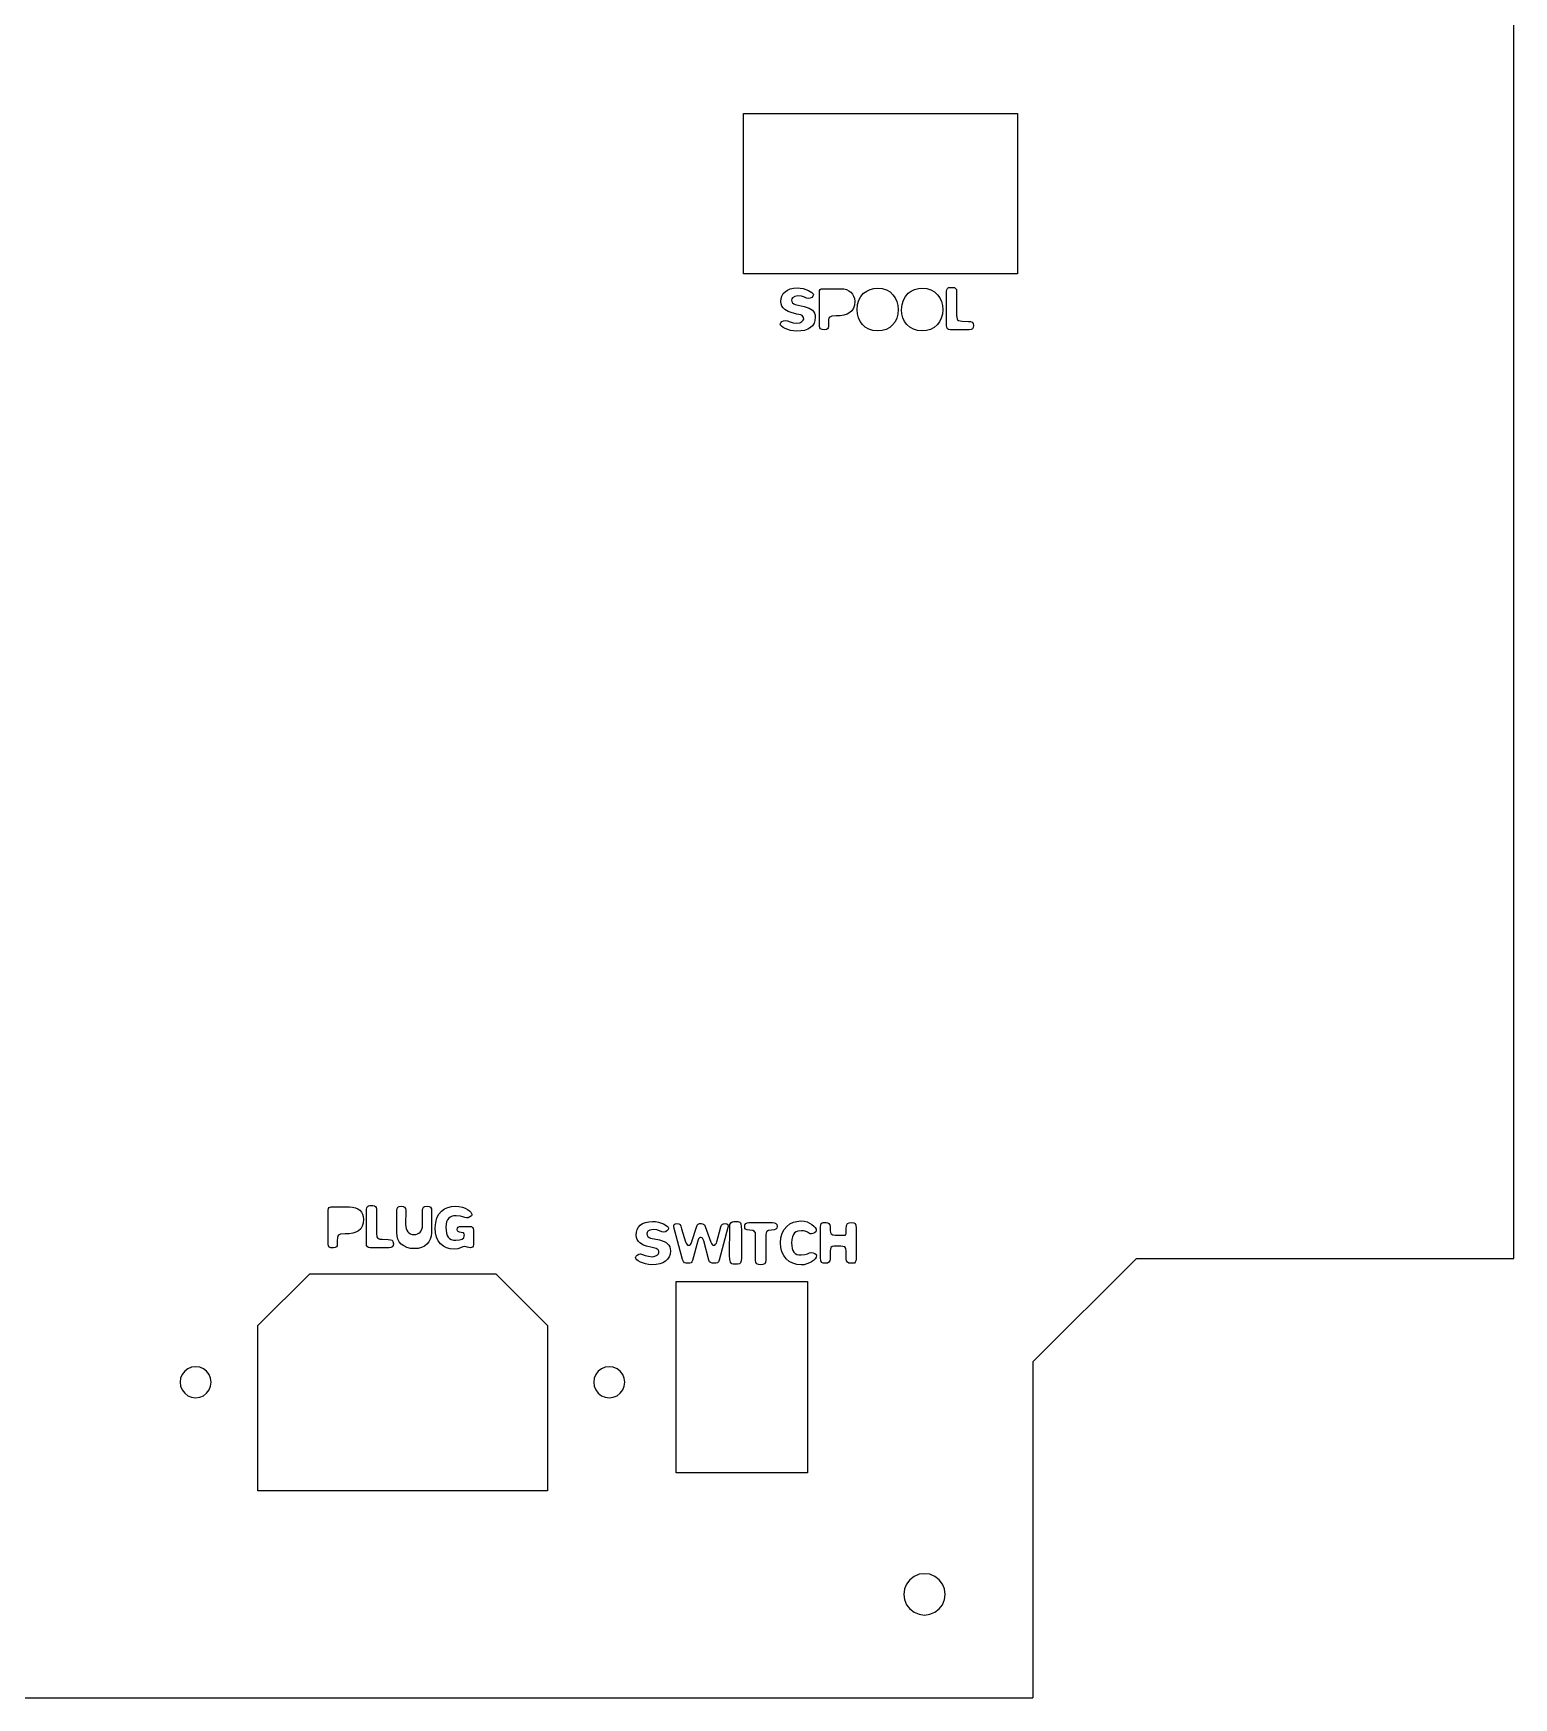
# Model space of a CAD drawing. Header units: metres. Extents: x 142 to 496, y 1157 to 1479.
# Drawn here: x 353.1 to 496.3, y 1156.9 to 1317.9 of the extents above; entities that cross this region are included whole.
import ezdxf

# ---------------------------------------------------------------- set-up
doc = ezdxf.new("R2010")
doc.units = ezdxf.units.M

msp = doc.modelspace()

# ---------------------------------------------------------------- linework, layer by layer
at = {"layer": 'COMPONENT2'}
for p, q in [((425.62, 1292.7, 0), (425.8, 1292.89, 0)), ((425.8, 1292.89, 0), (426.02, 1293.04, 0)), ((426.02, 1293.04, 0), (426.29, 1293.16, 0)), ((426.29, 1293.16, 0), (426.61, 1293.23, 0)), ((426.61, 1293.23, 0), (426.98, 1293.25, 0)), ((426.98, 1293.25, 0), (427.27, 1293.24, 0)), ((427.27, 1293.24, 0), (427.56, 1293.19, 0)), ((427.56, 1293.19, 0), (428.06, 1293.02, 0)), ((428.06, 1293.02, 0), (428.4, 1292.8, 0)), ((429.12, 1292.86, 0), (429.14, 1292.99, 0)), ((429.12, 1289.55, 0), (429.12, 1292.86, 0)), ((429.14, 1292.99, 0), (429.2, 1293.09, 0)), ((429.2, 1293.09, 0), (429.29, 1293.15, 0)), ((429.29, 1293.15, 0), (429.41, 1293.17, 0)), ((429.41, 1293.17, 0), (431.18, 1293.17, 0)), ((431.18, 1293.17, 0), (431.47, 1293.15, 0)), ((431.47, 1293.15, 0), (431.74, 1293.09, 0)), ((431.74, 1293.09, 0), (431.97, 1292.98, 0)), ((431.97, 1292.98, 0), (432.16, 1292.84, 0)), ((432.16, 1292.84, 0), (432.32, 1292.66, 0)), ((433.4, 1292.73, 0), (433.7, 1292.95, 0)), ((433.7, 1292.95, 0), (434.03, 1293.11, 0)), ((434.03, 1293.11, 0), (434.38, 1293.21, 0)), ((434.38, 1293.21, 0), (434.73, 1293.24, 0)), ((434.73, 1293.24, 0), (435.2, 1293.19, 0)), ((435.2, 1293.19, 0), (435.6, 1293.06, 0)), ((435.6, 1293.06, 0), (435.95, 1292.86, 0)), ((435.95, 1292.86, 0), (436.23, 1292.6, 0)), ((437.7, 1292.73, 0), (438, 1292.95, 0)), ((438, 1292.95, 0), (438.33, 1293.11, 0)), ((438.33, 1293.11, 0), (438.69, 1293.21, 0)), ((438.69, 1293.21, 0), (439.04, 1293.24, 0)), ((439.04, 1293.24, 0), (439.5, 1293.19, 0)), ((439.5, 1293.19, 0), (439.91, 1293.06, 0)), ((439.91, 1293.06, 0), (440.25, 1292.86, 0)), ((440.25, 1292.86, 0), (440.54, 1292.6, 0)), ((441.42, 1292.95, 0), (441.44, 1293.08, 0)), ((441.42, 1289.62, 0), (441.42, 1292.95, 0)), ((441.44, 1293.08, 0), (441.51, 1293.2, 0)), ((441.51, 1293.2, 0), (441.62, 1293.28, 0)), ((441.62, 1293.28, 0), (441.75, 1293.3, 0)), ((441.75, 1293.3, 0), (442.04, 1293.3, 0)), ((442.04, 1293.3, 0), (442.18, 1293.28, 0)), ((442.18, 1293.28, 0), (442.3, 1293.21, 0)), ((442.3, 1293.21, 0), (442.37, 1293.09, 0)), ((442.37, 1293.09, 0), (442.39, 1292.95, 0)), ((442.39, 1292.95, 0), (442.39, 1290.58, 0)), ((425.39, 1291.94, 0), (425.42, 1292.22, 0)), ((425.42, 1291.7, 0), (425.39, 1291.94, 0)), ((425.42, 1292.22, 0), (425.5, 1292.47, 0)), ((425.5, 1291.5, 0), (425.42, 1291.7, 0)), ((425.5, 1292.47, 0), (425.62, 1292.7, 0)), ((425.62, 1291.32, 0), (425.5, 1291.5, 0)), ((425.77, 1291.18, 0), (425.62, 1291.32, 0)), ((426.45, 1292.2, 0), (426.43, 1292.08, 0)), ((426.43, 1292.08, 0), (426.46, 1291.93, 0)), ((426.52, 1292.3, 0), (426.45, 1292.2, 0)), ((426.46, 1291.93, 0), (426.53, 1291.8, 0)), ((426.74, 1292.42, 0), (426.52, 1292.3, 0)), ((426.53, 1291.8, 0), (426.64, 1291.7, 0)), ((426.64, 1291.7, 0), (426.79, 1291.64, 0)), ((427.04, 1292.48, 0), (426.74, 1292.42, 0)), ((426.79, 1291.64, 0), (427.64, 1291.46, 0)), ((427.4, 1292.44, 0), (427.04, 1292.48, 0)), ((427.67, 1292.35, 0), (427.4, 1292.44, 0)), ((427.64, 1291.46, 0), (428.12, 1291.31, 0)), ((427.87, 1292.26, 0), (427.67, 1292.35, 0)), ((428.08, 1292.22, 0), (427.87, 1292.26, 0)), ((428.23, 1292.26, 0), (428.08, 1292.22, 0)), ((428.12, 1291.31, 0), (428.3, 1291.21, 0)), ((428.38, 1292.34, 0), (428.23, 1292.26, 0)), ((428.49, 1292.46, 0), (428.38, 1292.34, 0)), ((428.4, 1292.8, 0), (428.5, 1292.69, 0)), ((428.54, 1292.59, 0), (428.49, 1292.46, 0)), ((428.5, 1292.69, 0), (428.54, 1292.59, 0)), ((432.41, 1291.3, 0), (432.26, 1291.05, 0)), ((432.32, 1292.66, 0), (432.43, 1292.46, 0)), ((432.5, 1291.6, 0), (432.41, 1291.3, 0)), ((432.43, 1292.46, 0), (432.51, 1292.22, 0)), ((432.53, 1291.97, 0), (432.5, 1291.6, 0)), ((432.51, 1292.22, 0), (432.53, 1291.97, 0)), ((432.76, 1291.14, 0), (432.81, 1291.64, 0)), ((432.81, 1291.64, 0), (432.94, 1292.07, 0)), ((432.94, 1292.07, 0), (433.14, 1292.43, 0)), ((433.14, 1292.43, 0), (433.4, 1292.73, 0)), ((436.23, 1292.6, 0), (436.46, 1292.29, 0)), ((436.46, 1292.29, 0), (436.62, 1291.94, 0)), ((436.62, 1291.94, 0), (436.72, 1291.56, 0)), ((436.72, 1291.56, 0), (436.75, 1291.16, 0)), ((437.07, 1291.14, 0), (437.11, 1291.64, 0)), ((437.11, 1291.64, 0), (437.24, 1292.07, 0)), ((437.24, 1292.07, 0), (437.45, 1292.43, 0)), ((437.45, 1292.43, 0), (437.7, 1292.73, 0)), ((440.54, 1292.6, 0), (440.76, 1292.29, 0)), ((440.76, 1292.29, 0), (440.92, 1291.94, 0)), ((440.92, 1291.94, 0), (441.02, 1291.56, 0)), ((441.02, 1291.56, 0), (441.06, 1291.16, 0)), ((425.33, 1289.76, 0), (425.38, 1289.88, 0)), ((425.37, 1289.66, 0), (425.33, 1289.76, 0)), ((425.46, 1289.55, 0), (425.37, 1289.66, 0)), ((425.38, 1289.88, 0), (425.5, 1290, 0)), ((425.5, 1290, 0), (425.65, 1290.08, 0)), ((425.65, 1290.08, 0), (425.8, 1290.11, 0)), ((426.09, 1290.97, 0), (425.77, 1291.18, 0)), ((425.8, 1290.11, 0), (426.02, 1290.07, 0)), ((426.02, 1290.07, 0), (426.28, 1289.98, 0)), ((426.4, 1290.86, 0), (426.09, 1290.97, 0)), ((426.28, 1289.98, 0), (426.58, 1289.88, 0)), ((426.95, 1290.73, 0), (426.4, 1290.86, 0)), ((426.58, 1289.88, 0), (426.94, 1289.84, 0)), ((426.94, 1289.84, 0), (427.21, 1289.88, 0)), ((427.32, 1290.64, 0), (426.95, 1290.73, 0)), ((427.21, 1289.88, 0), (427.42, 1289.99, 0)), ((427.45, 1290.58, 0), (427.32, 1290.64, 0)), ((427.42, 1289.99, 0), (427.55, 1290.12, 0)), ((427.53, 1290.5, 0), (427.45, 1290.58, 0)), ((427.58, 1290.38, 0), (427.53, 1290.5, 0)), ((427.55, 1290.12, 0), (427.6, 1290.23, 0)), ((427.6, 1290.23, 0), (427.58, 1290.38, 0)), ((428.3, 1291.21, 0), (428.45, 1291.1, 0)), ((428.45, 1291.1, 0), (428.56, 1290.96, 0)), ((428.6, 1289.83, 0), (428.45, 1289.6, 0)), ((428.56, 1290.96, 0), (428.65, 1290.8, 0)), ((428.68, 1290.1, 0), (428.6, 1289.83, 0)), ((428.65, 1290.8, 0), (428.7, 1290.61, 0)), ((428.71, 1290.41, 0), (428.68, 1290.1, 0)), ((428.7, 1290.61, 0), (428.71, 1290.41, 0)), ((430, 1290.2, 0), (429.99, 1289.89, 0)), ((429.99, 1289.89, 0), (429.99, 1289.5, 0)), ((430.03, 1290.32, 0), (430, 1290.2, 0)), ((430.09, 1290.41, 0), (430.03, 1290.32, 0)), ((430.18, 1290.47, 0), (430.09, 1290.41, 0)), ((430.31, 1290.51, 0), (430.18, 1290.47, 0)), ((430.74, 1290.55, 0), (430.31, 1290.51, 0)), ((431.13, 1290.56, 0), (430.74, 1290.55, 0)), ((431.49, 1290.62, 0), (431.13, 1290.56, 0)), ((431.8, 1290.72, 0), (431.49, 1290.62, 0)), ((432.05, 1290.86, 0), (431.8, 1290.72, 0)), ((432.26, 1291.05, 0), (432.05, 1290.86, 0)), ((432.8, 1290.74, 0), (432.76, 1291.14, 0)), ((432.89, 1290.36, 0), (432.8, 1290.74, 0)), ((433.05, 1290.01, 0), (432.89, 1290.36, 0)), ((433.28, 1289.71, 0), (433.05, 1290.01, 0)), ((433.56, 1289.45, 0), (433.28, 1289.71, 0)), ((436.2, 1289.67, 0), (435.92, 1289.43, 0)), ((436.44, 1289.97, 0), (436.2, 1289.67, 0)), ((436.61, 1290.33, 0), (436.44, 1289.97, 0)), ((436.72, 1290.73, 0), (436.61, 1290.33, 0)), ((436.75, 1291.16, 0), (436.72, 1290.73, 0)), ((437.1, 1290.74, 0), (437.07, 1291.14, 0)), ((437.2, 1290.36, 0), (437.1, 1290.74, 0)), ((437.36, 1290.01, 0), (437.2, 1290.36, 0)), ((437.58, 1289.71, 0), (437.36, 1290.01, 0)), ((437.86, 1289.45, 0), (437.58, 1289.71, 0)), ((440.51, 1289.67, 0), (440.22, 1289.43, 0)), ((440.74, 1289.97, 0), (440.51, 1289.67, 0)), ((440.91, 1290.33, 0), (440.74, 1289.97, 0)), ((441.02, 1290.73, 0), (440.91, 1290.33, 0)), ((441.06, 1291.16, 0), (441.02, 1290.73, 0)), ((441.44, 1289.44, 0), (441.42, 1289.62, 0)), ((442.39, 1290.58, 0), (442.43, 1290.27, 0)), ((442.43, 1290.27, 0), (442.48, 1290.17, 0)), ((442.48, 1290.17, 0), (442.58, 1290.1, 0)), ((442.58, 1290.1, 0), (442.72, 1290.06, 0)), ((442.72, 1290.06, 0), (442.92, 1290.03, 0)), ((442.92, 1290.03, 0), (443.53, 1290.02, 0)), ((443.53, 1290.02, 0), (443.74, 1290, 0)), ((443.74, 1290, 0), (443.9, 1289.95, 0)), ((443.9, 1289.95, 0), (443.99, 1289.82, 0)), ((443.99, 1289.82, 0), (444.02, 1289.61, 0)), ((425.61, 1289.44, 0), (425.46, 1289.55, 0)), ((425.8, 1289.33, 0), (425.61, 1289.44, 0)), ((426.31, 1289.15, 0), (425.8, 1289.33, 0)), ((426.61, 1289.09, 0), (426.31, 1289.15, 0)), ((426.93, 1289.07, 0), (426.61, 1289.09, 0)), ((427.33, 1289.09, 0), (426.93, 1289.07, 0)), ((427.68, 1289.15, 0), (427.33, 1289.09, 0)), ((427.99, 1289.26, 0), (427.68, 1289.15, 0)), ((428.25, 1289.41, 0), (427.99, 1289.26, 0)), ((428.45, 1289.6, 0), (428.25, 1289.41, 0)), ((429.15, 1289.38, 0), (429.12, 1289.55, 0)), ((429.23, 1289.28, 0), (429.15, 1289.38, 0)), ((429.38, 1289.22, 0), (429.23, 1289.28, 0)), ((429.63, 1289.2, 0), (429.38, 1289.22, 0)), ((429.8, 1289.23, 0), (429.63, 1289.2, 0)), ((429.91, 1289.31, 0), (429.8, 1289.23, 0)), ((429.97, 1289.4, 0), (429.91, 1289.31, 0)), ((429.99, 1289.5, 0), (429.97, 1289.4, 0)), ((433.9, 1289.26, 0), (433.56, 1289.45, 0)), ((434.3, 1289.13, 0), (433.9, 1289.26, 0)), ((434.76, 1289.09, 0), (434.3, 1289.13, 0)), ((435.18, 1289.12, 0), (434.76, 1289.09, 0)), ((435.57, 1289.24, 0), (435.18, 1289.12, 0)), ((435.92, 1289.43, 0), (435.57, 1289.24, 0)), ((438.21, 1289.26, 0), (437.86, 1289.45, 0)), ((438.6, 1289.13, 0), (438.21, 1289.26, 0)), ((439.06, 1289.09, 0), (438.6, 1289.13, 0)), ((439.49, 1289.12, 0), (439.06, 1289.09, 0)), ((439.88, 1289.24, 0), (439.49, 1289.12, 0)), ((440.22, 1289.43, 0), (439.88, 1289.24, 0)), ((441.51, 1289.31, 0), (441.44, 1289.44, 0)), ((441.62, 1289.23, 0), (441.51, 1289.31, 0)), ((441.77, 1289.21, 0), (441.62, 1289.23, 0)), ((443.61, 1289.21, 0), (441.77, 1289.21, 0)), ((443.79, 1289.23, 0), (443.61, 1289.21, 0)), ((443.92, 1289.31, 0), (443.79, 1289.23, 0)), ((444, 1289.43, 0), (443.92, 1289.31, 0)), ((444.02, 1289.61, 0), (444, 1289.43, 0))]:
    msp.add_line(p, q, dxfattribs=at)
at = {"layer": 'COMPONENT7'}
for p, q in [((411.79, 1202.59, 0), (412.02, 1202.74, 0)), ((412.02, 1202.74, 0), (412.29, 1202.86, 0)), ((412.29, 1202.86, 0), (412.61, 1202.93, 0)), ((412.61, 1202.93, 0), (412.97, 1202.95, 0)), ((412.97, 1202.95, 0), (413.27, 1202.94, 0)), ((413.27, 1202.94, 0), (413.55, 1202.89, 0)), ((413.55, 1202.89, 0), (414.05, 1202.72, 0)), ((414.05, 1202.72, 0), (414.4, 1202.5, 0)), ((415.08, 1202.66, 0), (415.18, 1202.72, 0)), ((415.18, 1202.72, 0), (415.34, 1202.74, 0)), ((415.34, 1202.74, 0), (415.52, 1202.72, 0)), ((415.52, 1202.72, 0), (415.64, 1202.65, 0)), ((417.3, 1202.59, 0), (417.39, 1202.69, 0)), ((417.39, 1202.69, 0), (417.52, 1202.74, 0)), ((417.52, 1202.74, 0), (417.67, 1202.74, 0)), ((417.67, 1202.74, 0), (417.92, 1202.7, 0)), ((417.92, 1202.7, 0), (418.01, 1202.62, 0)), ((419.65, 1202.59, 0), (419.74, 1202.68, 0)), ((419.74, 1202.68, 0), (419.85, 1202.73, 0)), ((419.85, 1202.73, 0), (420, 1202.74, 0)), ((420, 1202.74, 0), (420.15, 1202.72, 0)), ((420.15, 1202.72, 0), (420.25, 1202.66, 0)), ((420.47, 1202.65, 0), (420.56, 1202.82, 0)), ((420.56, 1202.82, 0), (420.69, 1202.91, 0)), ((420.69, 1202.91, 0), (420.85, 1202.95, 0)), ((420.85, 1202.95, 0), (421.22, 1202.95, 0)), ((421.22, 1202.95, 0), (421.33, 1202.93, 0)), ((421.33, 1202.93, 0), (421.42, 1202.89, 0)), ((421.42, 1202.89, 0), (421.48, 1202.82, 0)), ((421.48, 1202.82, 0), (421.52, 1202.73, 0)), ((421.52, 1202.73, 0), (421.56, 1202.47, 0)), ((421.91, 1202.64, 0), (421.99, 1202.76, 0)), ((421.99, 1202.76, 0), (422.12, 1202.83, 0)), ((422.12, 1202.83, 0), (422.3, 1202.85, 0)), ((422.3, 1202.85, 0), (424.58, 1202.85, 0)), ((424.58, 1202.85, 0), (424.77, 1202.83, 0)), ((424.77, 1202.83, 0), (424.91, 1202.76, 0)), ((424.91, 1202.76, 0), (424.99, 1202.65, 0)), ((425.96, 1202.48, 0), (426.26, 1202.71, 0)), ((426.26, 1202.71, 0), (426.6, 1202.87, 0)), ((426.6, 1202.87, 0), (426.95, 1202.96, 0)), ((426.95, 1202.96, 0), (427.31, 1203, 0)), ((427.31, 1203, 0), (427.63, 1202.97, 0)), ((427.63, 1202.97, 0), (427.92, 1202.9, 0)), ((427.92, 1202.9, 0), (428.17, 1202.79, 0)), ((428.17, 1202.79, 0), (428.39, 1202.66, 0)), ((429.25, 1202.61, 0), (429.29, 1202.74, 0)), ((429.29, 1202.74, 0), (429.37, 1202.81, 0)), ((429.37, 1202.81, 0), (429.49, 1202.84, 0)), ((429.49, 1202.84, 0), (429.78, 1202.84, 0)), ((429.78, 1202.84, 0), (429.92, 1202.81, 0)), ((429.92, 1202.81, 0), (430.04, 1202.74, 0)), ((430.04, 1202.74, 0), (430.13, 1202.63, 0)), ((431.74, 1202.55, 0), (431.84, 1202.74, 0)), ((431.84, 1202.74, 0), (432.01, 1202.83, 0)), ((432.01, 1202.83, 0), (432.26, 1202.85, 0)), ((432.26, 1202.85, 0), (432.45, 1202.83, 0)), ((432.45, 1202.83, 0), (432.58, 1202.76, 0)), ((432.58, 1202.76, 0), (432.65, 1202.59, 0)), ((411.39, 1201.64, 0), (411.41, 1201.92, 0)), ((411.41, 1201.4, 0), (411.39, 1201.64, 0)), ((411.41, 1201.92, 0), (411.49, 1202.17, 0)), ((411.5, 1201.2, 0), (411.41, 1201.4, 0)), ((411.49, 1202.17, 0), (411.62, 1202.4, 0)), ((411.62, 1201.02, 0), (411.5, 1201.2, 0)), ((411.62, 1202.4, 0), (411.79, 1202.59, 0)), ((412.45, 1201.9, 0), (412.43, 1201.78, 0)), ((412.43, 1201.78, 0), (412.45, 1201.63, 0)), ((412.52, 1202, 0), (412.45, 1201.9, 0)), ((412.45, 1201.63, 0), (412.52, 1201.5, 0)), ((412.73, 1202.12, 0), (412.52, 1202, 0)), ((412.52, 1201.5, 0), (412.64, 1201.39, 0)), ((412.64, 1201.39, 0), (412.78, 1201.34, 0)), ((413.04, 1202.17, 0), (412.73, 1202.12, 0)), ((412.78, 1201.34, 0), (413.64, 1201.16, 0)), ((413.4, 1202.14, 0), (413.04, 1202.17, 0)), ((413.66, 1202.05, 0), (413.4, 1202.14, 0)), ((413.64, 1201.16, 0), (414.11, 1201.01, 0)), ((413.87, 1201.96, 0), (413.66, 1202.05, 0)), ((414.07, 1201.92, 0), (413.87, 1201.96, 0)), ((414.22, 1201.95, 0), (414.07, 1201.92, 0)), ((414.37, 1202.04, 0), (414.22, 1201.95, 0)), ((414.49, 1202.16, 0), (414.37, 1202.04, 0)), ((414.4, 1202.5, 0), (414.5, 1202.39, 0)), ((414.53, 1202.29, 0), (414.49, 1202.16, 0)), ((414.5, 1202.39, 0), (414.53, 1202.29, 0)), ((415.04, 1202.56, 0), (415.08, 1202.66, 0)), ((415.05, 1202.41, 0), (415.04, 1202.56, 0)), ((415.87, 1199.28, 0), (415.05, 1202.41, 0)), ((415.64, 1202.65, 0), (415.73, 1202.49, 0)), ((415.73, 1202.49, 0), (415.79, 1202.23, 0)), ((415.79, 1202.23, 0), (416.18, 1200.97, 0)), ((416.78, 1201.02, 0), (417.22, 1202.4, 0)), ((417.35, 1201.08, 0), (416.85, 1199.19, 0)), ((417.22, 1202.4, 0), (417.3, 1202.59, 0)), ((417.42, 1201.26, 0), (417.35, 1201.08, 0)), ((417.51, 1201.36, 0), (417.42, 1201.26, 0)), ((417.59, 1201.4, 0), (417.51, 1201.36, 0)), ((417.65, 1201.41, 0), (417.59, 1201.4, 0)), ((417.74, 1201.38, 0), (417.65, 1201.41, 0)), ((417.82, 1201.32, 0), (417.74, 1201.38, 0)), ((417.94, 1201.09, 0), (417.82, 1201.32, 0)), ((418.43, 1199.22, 0), (417.94, 1201.09, 0)), ((418.01, 1202.62, 0), (418.08, 1202.48, 0)), ((418.08, 1202.48, 0), (418.62, 1200.95, 0)), ((419.19, 1200.97, 0), (419.59, 1202.44, 0)), ((420.26, 1202.37, 0), (419.43, 1199.2, 0)), ((419.59, 1202.44, 0), (419.65, 1202.59, 0)), ((420.25, 1202.66, 0), (420.28, 1202.54, 0)), ((420.28, 1202.54, 0), (420.26, 1202.37, 0)), ((420.43, 1199.65, 0), (420.44, 1202.44, 0)), ((420.44, 1202.44, 0), (420.47, 1202.65, 0)), ((421.56, 1202.47, 0), (421.57, 1202.13, 0)), ((421.57, 1202.13, 0), (421.57, 1199.42, 0)), ((421.89, 1202.48, 0), (421.91, 1202.64, 0)), ((421.9, 1202.31, 0), (421.89, 1202.48, 0)), ((421.98, 1202.2, 0), (421.9, 1202.31, 0)), ((422.13, 1202.13, 0), (421.98, 1202.2, 0)), ((422.4, 1202.11, 0), (422.13, 1202.13, 0)), ((422.68, 1202.08, 0), (422.4, 1202.11, 0)), ((422.85, 1201.99, 0), (422.68, 1202.08, 0)), ((422.93, 1201.85, 0), (422.85, 1201.99, 0)), ((422.95, 1201.66, 0), (422.93, 1201.85, 0)), ((422.95, 1199.21, 0), (422.95, 1201.66, 0)), ((423.96, 1201.84, 0), (423.94, 1201.65, 0)), ((423.94, 1201.65, 0), (423.94, 1199.21, 0)), ((424.04, 1201.98, 0), (423.96, 1201.84, 0)), ((424.2, 1202.08, 0), (424.04, 1201.98, 0)), ((424.48, 1202.11, 0), (424.2, 1202.08, 0)), ((424.74, 1202.13, 0), (424.48, 1202.11, 0)), ((424.91, 1202.2, 0), (424.74, 1202.13, 0)), ((424.99, 1202.31, 0), (424.91, 1202.2, 0)), ((424.99, 1202.65, 0), (425.02, 1202.49, 0)), ((425.02, 1202.49, 0), (424.99, 1202.31, 0)), ((425.34, 1200.87, 0), (425.39, 1201.38, 0)), ((425.39, 1201.38, 0), (425.51, 1201.82, 0)), ((425.51, 1201.82, 0), (425.71, 1202.18, 0)), ((425.71, 1202.18, 0), (425.96, 1202.48, 0)), ((426.45, 1201.21, 0), (426.43, 1200.87, 0)), ((426.51, 1201.48, 0), (426.45, 1201.21, 0)), ((426.61, 1201.69, 0), (426.51, 1201.48, 0)), ((426.72, 1201.84, 0), (426.61, 1201.69, 0)), ((426.87, 1201.95, 0), (426.72, 1201.84, 0)), ((427.03, 1202.02, 0), (426.87, 1201.95, 0)), ((427.38, 1202.06, 0), (427.03, 1202.02, 0)), ((427.59, 1202.05, 0), (427.38, 1202.06, 0)), ((427.75, 1202.01, 0), (427.59, 1202.05, 0)), ((427.98, 1201.91, 0), (427.75, 1202.01, 0)), ((428.15, 1201.8, 0), (427.98, 1201.91, 0)), ((428.24, 1201.76, 0), (428.15, 1201.8, 0)), ((428.36, 1201.75, 0), (428.24, 1201.76, 0)), ((428.48, 1201.78, 0), (428.36, 1201.75, 0)), ((428.39, 1202.66, 0), (428.57, 1202.51, 0)), ((428.64, 1201.85, 0), (428.48, 1201.78, 0)), ((428.57, 1202.51, 0), (428.7, 1202.36, 0)), ((428.76, 1201.95, 0), (428.64, 1201.85, 0)), ((428.7, 1202.36, 0), (428.79, 1202.21, 0)), ((428.82, 1202.09, 0), (428.76, 1201.95, 0)), ((428.79, 1202.21, 0), (428.82, 1202.09, 0)), ((429.23, 1202.44, 0), (429.25, 1202.61, 0)), ((429.23, 1199.45, 0), (429.23, 1202.44, 0)), ((430.13, 1202.63, 0), (430.16, 1202.45, 0)), ((430.16, 1202.45, 0), (430.16, 1202.09, 0)), ((430.16, 1202.09, 0), (430.19, 1201.89, 0)), ((430.19, 1201.89, 0), (430.27, 1201.75, 0)), ((430.27, 1201.75, 0), (430.41, 1201.66, 0)), ((430.41, 1201.66, 0), (430.63, 1201.63, 0)), ((430.63, 1201.63, 0), (431.22, 1201.63, 0)), ((431.22, 1201.63, 0), (431.53, 1201.62, 0)), ((431.53, 1201.62, 0), (431.61, 1201.63, 0)), ((431.61, 1201.63, 0), (431.67, 1201.66, 0)), ((431.67, 1201.66, 0), (431.71, 1201.83, 0)), ((431.71, 1202.23, 0), (431.74, 1202.55, 0)), ((431.71, 1201.83, 0), (431.71, 1202.23, 0)), ((432.65, 1202.59, 0), (432.67, 1202.3, 0)), ((432.67, 1202.3, 0), (432.67, 1199.31, 0)), ((411.33, 1199.46, 0), (411.38, 1199.58, 0)), ((411.36, 1199.36, 0), (411.33, 1199.46, 0)), ((411.38, 1199.58, 0), (411.49, 1199.7, 0)), ((411.49, 1199.7, 0), (411.65, 1199.78, 0)), ((411.76, 1200.88, 0), (411.62, 1201.02, 0)), ((411.65, 1199.78, 0), (411.8, 1199.81, 0)), ((412.09, 1200.67, 0), (411.76, 1200.88, 0)), ((411.8, 1199.81, 0), (412.01, 1199.77, 0)), ((412.01, 1199.77, 0), (412.27, 1199.67, 0)), ((412.4, 1200.56, 0), (412.09, 1200.67, 0)), ((412.27, 1199.67, 0), (412.58, 1199.58, 0)), ((412.95, 1200.43, 0), (412.4, 1200.56, 0)), ((412.58, 1199.58, 0), (412.94, 1199.54, 0)), ((412.94, 1199.54, 0), (413.2, 1199.58, 0)), ((413.32, 1200.34, 0), (412.95, 1200.43, 0)), ((413.2, 1199.58, 0), (413.41, 1199.69, 0)), ((413.44, 1200.28, 0), (413.32, 1200.34, 0)), ((413.41, 1199.69, 0), (413.55, 1199.81, 0)), ((413.53, 1200.2, 0), (413.44, 1200.28, 0)), ((413.58, 1200.08, 0), (413.53, 1200.2, 0)), ((413.55, 1199.81, 0), (413.59, 1199.93, 0)), ((413.59, 1199.93, 0), (413.58, 1200.08, 0)), ((414.11, 1201.01, 0), (414.29, 1200.91, 0)), ((414.29, 1200.91, 0), (414.44, 1200.79, 0)), ((414.44, 1200.79, 0), (414.56, 1200.66, 0)), ((414.59, 1199.53, 0), (414.44, 1199.3, 0)), ((414.56, 1200.66, 0), (414.64, 1200.5, 0)), ((414.68, 1199.8, 0), (414.59, 1199.53, 0)), ((414.64, 1200.5, 0), (414.69, 1200.31, 0)), ((414.71, 1200.1, 0), (414.68, 1199.8, 0)), ((414.69, 1200.31, 0), (414.71, 1200.1, 0)), ((416.18, 1200.97, 0), (416.22, 1200.84, 0)), ((416.22, 1200.84, 0), (416.29, 1200.74, 0)), ((416.29, 1200.74, 0), (416.36, 1200.67, 0)), ((416.36, 1200.67, 0), (416.45, 1200.65, 0)), ((416.45, 1200.65, 0), (416.58, 1200.67, 0)), ((416.58, 1200.67, 0), (416.66, 1200.71, 0)), ((416.66, 1200.71, 0), (416.72, 1200.82, 0)), ((416.72, 1200.82, 0), (416.78, 1201.02, 0)), ((418.62, 1200.95, 0), (418.67, 1200.83, 0)), ((418.67, 1200.83, 0), (418.73, 1200.73, 0)), ((418.73, 1200.73, 0), (418.82, 1200.67, 0)), ((418.82, 1200.67, 0), (418.91, 1200.65, 0)), ((418.91, 1200.65, 0), (419, 1200.67, 0)), ((419, 1200.67, 0), (419.08, 1200.74, 0)), ((419.08, 1200.74, 0), (419.15, 1200.84, 0)), ((419.15, 1200.84, 0), (419.19, 1200.97, 0)), ((420.45, 1199.28, 0), (420.43, 1199.65, 0)), ((425.38, 1200.42, 0), (425.34, 1200.87, 0)), ((425.49, 1200.01, 0), (425.38, 1200.42, 0)), ((425.67, 1199.65, 0), (425.49, 1200.01, 0)), ((425.91, 1199.34, 0), (425.67, 1199.65, 0)), ((426.43, 1200.87, 0), (426.45, 1200.58, 0)), ((426.45, 1200.58, 0), (426.49, 1200.33, 0)), ((426.49, 1200.33, 0), (426.56, 1200.13, 0)), ((426.56, 1200.13, 0), (426.65, 1199.97, 0)), ((426.65, 1199.97, 0), (426.78, 1199.86, 0)), ((426.78, 1199.86, 0), (426.94, 1199.77, 0)), ((426.94, 1199.77, 0), (427.13, 1199.72, 0)), ((427.13, 1199.72, 0), (427.36, 1199.71, 0)), ((427.36, 1199.71, 0), (427.72, 1199.74, 0)), ((427.72, 1199.74, 0), (427.97, 1199.83, 0)), ((427.97, 1199.83, 0), (428.17, 1199.91, 0)), ((428.17, 1199.91, 0), (428.36, 1199.95, 0)), ((428.36, 1199.95, 0), (428.53, 1199.92, 0)), ((428.53, 1199.92, 0), (428.68, 1199.85, 0)), ((428.68, 1199.85, 0), (428.79, 1199.74, 0)), ((428.8, 1199.49, 0), (428.7, 1199.34, 0)), ((428.79, 1199.74, 0), (428.83, 1199.62, 0)), ((428.83, 1199.62, 0), (428.8, 1199.49, 0)), ((430.18, 1200.28, 0), (430.16, 1200.11, 0)), ((430.16, 1200.11, 0), (430.16, 1199.31, 0)), ((430.24, 1200.43, 0), (430.18, 1200.28, 0)), ((430.34, 1200.52, 0), (430.24, 1200.43, 0)), ((430.51, 1200.55, 0), (430.34, 1200.52, 0)), ((431.2, 1200.55, 0), (430.51, 1200.55, 0)), ((431.4, 1200.54, 0), (431.2, 1200.55, 0)), ((431.57, 1200.49, 0), (431.4, 1200.54, 0)), ((431.68, 1200.35, 0), (431.57, 1200.49, 0)), ((431.72, 1200.07, 0), (431.68, 1200.35, 0)), ((431.72, 1199.32, 0), (431.72, 1200.07, 0)), ((411.45, 1199.25, 0), (411.36, 1199.36, 0)), ((411.6, 1199.13, 0), (411.45, 1199.25, 0)), ((411.8, 1199.03, 0), (411.6, 1199.13, 0)), ((412.3, 1198.84, 0), (411.8, 1199.03, 0)), ((412.6, 1198.79, 0), (412.3, 1198.84, 0)), ((412.92, 1198.77, 0), (412.6, 1198.79, 0)), ((413.32, 1198.79, 0), (412.92, 1198.77, 0)), ((413.68, 1198.85, 0), (413.32, 1198.79, 0)), ((413.98, 1198.96, 0), (413.68, 1198.85, 0)), ((414.24, 1199.11, 0), (413.98, 1198.96, 0)), ((414.44, 1199.3, 0), (414.24, 1199.11, 0)), ((415.96, 1199.07, 0), (415.87, 1199.28, 0)), ((416.07, 1198.96, 0), (415.96, 1199.07, 0)), ((416.21, 1198.92, 0), (416.07, 1198.96, 0)), ((416.38, 1198.91, 0), (416.21, 1198.92, 0)), ((416.57, 1198.92, 0), (416.38, 1198.91, 0)), ((416.71, 1198.96, 0), (416.57, 1198.92, 0)), ((416.79, 1199.05, 0), (416.71, 1198.96, 0)), ((416.85, 1199.19, 0), (416.79, 1199.05, 0)), ((418.5, 1199.06, 0), (418.43, 1199.22, 0)), ((418.59, 1198.97, 0), (418.5, 1199.06, 0)), ((418.73, 1198.92, 0), (418.59, 1198.97, 0)), ((418.94, 1198.91, 0), (418.73, 1198.92, 0)), ((419.11, 1198.92, 0), (418.94, 1198.91, 0)), ((419.25, 1198.96, 0), (419.11, 1198.92, 0)), ((419.36, 1199.04, 0), (419.25, 1198.96, 0)), ((419.43, 1199.2, 0), (419.36, 1199.04, 0)), ((420.52, 1199.02, 0), (420.45, 1199.28, 0)), ((420.58, 1198.93, 0), (420.52, 1199.02, 0)), ((420.66, 1198.86, 0), (420.58, 1198.93, 0)), ((420.77, 1198.82, 0), (420.66, 1198.86, 0)), ((420.91, 1198.81, 0), (420.77, 1198.82, 0)), ((421.18, 1198.81, 0), (420.91, 1198.81, 0)), ((421.38, 1198.84, 0), (421.18, 1198.81, 0)), ((421.49, 1198.96, 0), (421.38, 1198.84, 0)), ((421.55, 1199.15, 0), (421.49, 1198.96, 0)), ((421.57, 1199.42, 0), (421.55, 1199.15, 0)), ((422.98, 1198.99, 0), (422.95, 1199.21, 0)), ((423.08, 1198.85, 0), (422.98, 1198.99, 0)), ((423.23, 1198.78, 0), (423.08, 1198.85, 0)), ((423.45, 1198.76, 0), (423.23, 1198.78, 0)), ((423.66, 1198.78, 0), (423.45, 1198.76, 0)), ((423.81, 1198.85, 0), (423.66, 1198.78, 0)), ((423.91, 1198.98, 0), (423.81, 1198.85, 0)), ((423.94, 1199.21, 0), (423.91, 1198.98, 0)), ((426.2, 1199.09, 0), (425.91, 1199.34, 0)), ((426.55, 1198.91, 0), (426.2, 1199.09, 0)), ((426.94, 1198.79, 0), (426.55, 1198.91, 0)), ((427.37, 1198.75, 0), (426.94, 1198.79, 0)), ((427.64, 1198.77, 0), (427.37, 1198.75, 0)), ((427.91, 1198.84, 0), (427.64, 1198.77, 0)), ((428.15, 1198.94, 0), (427.91, 1198.84, 0)), ((428.37, 1199.06, 0), (428.15, 1198.94, 0)), ((428.56, 1199.19, 0), (428.37, 1199.06, 0)), ((428.7, 1199.34, 0), (428.56, 1199.19, 0)), ((429.25, 1199.15, 0), (429.23, 1199.45, 0)), ((429.32, 1198.99, 0), (429.25, 1199.15, 0)), ((429.48, 1198.92, 0), (429.32, 1198.99, 0)), ((429.76, 1198.91, 0), (429.48, 1198.92, 0)), ((429.9, 1198.93, 0), (429.76, 1198.91, 0)), ((430.04, 1199, 0), (429.9, 1198.93, 0)), ((430.13, 1199.13, 0), (430.04, 1199, 0)), ((430.16, 1199.31, 0), (430.13, 1199.13, 0)), ((431.75, 1199.14, 0), (431.72, 1199.32, 0)), ((431.85, 1199.01, 0), (431.75, 1199.14, 0)), ((431.98, 1198.93, 0), (431.85, 1199.01, 0)), ((432.12, 1198.91, 0), (431.98, 1198.93, 0)), ((432.36, 1198.91, 0), (432.12, 1198.91, 0)), ((432.5, 1198.93, 0), (432.36, 1198.91, 0)), ((432.59, 1199.01, 0), (432.5, 1198.93, 0)), ((432.65, 1199.13, 0), (432.59, 1199.01, 0)), ((432.67, 1199.31, 0), (432.65, 1199.13, 0))]:
    msp.add_line(p, q, dxfattribs=at)
at = {"layer": 'COMPONENT8'}
for p, q in [((381.63, 1204.19, 0), (381.69, 1204.29, 0)), ((381.69, 1204.29, 0), (381.78, 1204.35, 0)), ((381.78, 1204.35, 0), (381.9, 1204.37, 0)), ((381.9, 1204.37, 0), (383.67, 1204.37, 0)), ((383.67, 1204.37, 0), (383.96, 1204.34, 0)), ((383.96, 1204.34, 0), (384.23, 1204.28, 0)), ((385.33, 1204.28, 0), (385.4, 1204.39, 0)), ((385.4, 1204.39, 0), (385.5, 1204.47, 0)), ((385.5, 1204.47, 0), (385.63, 1204.5, 0)), ((385.63, 1204.5, 0), (385.92, 1204.5, 0)), ((385.92, 1204.5, 0), (386.07, 1204.47, 0)), ((386.07, 1204.47, 0), (386.18, 1204.4, 0)), ((386.18, 1204.4, 0), (386.25, 1204.29, 0)), ((386.25, 1204.29, 0), (386.28, 1204.14, 0)), ((388.27, 1204.21, 0), (388.34, 1204.33, 0)), ((388.34, 1204.33, 0), (388.46, 1204.4, 0)), ((388.46, 1204.4, 0), (388.66, 1204.42, 0)), ((388.66, 1204.42, 0), (388.86, 1204.4, 0)), ((388.86, 1204.4, 0), (388.99, 1204.34, 0)), ((388.99, 1204.34, 0), (389.08, 1204.22, 0)), ((390.77, 1204.21, 0), (390.83, 1204.33, 0)), ((390.83, 1204.33, 0), (390.96, 1204.4, 0)), ((390.96, 1204.4, 0), (391.18, 1204.42, 0)), ((391.18, 1204.42, 0), (391.38, 1204.39, 0)), ((391.38, 1204.39, 0), (391.51, 1204.32, 0)), ((391.51, 1204.32, 0), (391.58, 1204.17, 0)), ((392.84, 1204.16, 0), (393.16, 1204.31, 0)), ((393.16, 1204.31, 0), (393.52, 1204.4, 0)), ((393.52, 1204.4, 0), (393.88, 1204.43, 0)), ((393.88, 1204.43, 0), (394.25, 1204.41, 0)), ((394.25, 1204.41, 0), (394.58, 1204.33, 0)), ((394.58, 1204.33, 0), (394.86, 1204.23, 0)), ((381.61, 1204.05, 0), (381.63, 1204.19, 0)), ((381.61, 1200.74, 0), (381.61, 1204.05, 0)), ((384.23, 1204.28, 0), (384.46, 1204.17, 0)), ((384.46, 1204.17, 0), (384.65, 1204.03, 0)), ((384.65, 1204.03, 0), (384.81, 1203.86, 0)), ((384.81, 1203.86, 0), (384.93, 1203.65, 0)), ((384.99, 1202.79, 0), (384.9, 1202.49, 0)), ((384.93, 1203.65, 0), (385, 1203.42, 0)), ((385.02, 1203.16, 0), (384.99, 1202.79, 0)), ((385, 1203.42, 0), (385.02, 1203.16, 0)), ((385.3, 1204.14, 0), (385.33, 1204.28, 0)), ((385.3, 1200.81, 0), (385.3, 1204.14, 0)), ((386.28, 1204.14, 0), (386.28, 1201.78, 0)), ((388.23, 1201.87, 0), (388.25, 1204.04, 0)), ((388.25, 1204.04, 0), (388.27, 1204.21, 0)), ((389.08, 1204.22, 0), (389.1, 1204.04, 0)), ((389.1, 1204.04, 0), (389.09, 1202.62, 0)), ((390.73, 1202.62, 0), (390.74, 1204.04, 0)), ((390.74, 1204.04, 0), (390.77, 1204.21, 0)), ((391.58, 1204.17, 0), (391.6, 1203.95, 0)), ((391.6, 1203.95, 0), (391.6, 1201.85, 0)), ((391.96, 1202.35, 0), (392, 1202.86, 0)), ((392, 1202.86, 0), (392.12, 1203.29, 0)), ((392.12, 1203.29, 0), (392.31, 1203.65, 0)), ((392.31, 1203.65, 0), (392.55, 1203.94, 0)), ((392.55, 1203.94, 0), (392.84, 1204.16, 0)), ((393, 1202.68, 0), (392.98, 1202.41, 0)), ((393.06, 1202.92, 0), (393, 1202.68, 0)), ((393.14, 1203.11, 0), (393.06, 1202.92, 0)), ((393.26, 1203.26, 0), (393.14, 1203.11, 0)), ((393.41, 1203.37, 0), (393.26, 1203.26, 0)), ((393.58, 1203.45, 0), (393.41, 1203.37, 0)), ((393.77, 1203.49, 0), (393.58, 1203.45, 0)), ((393.98, 1203.51, 0), (393.77, 1203.49, 0)), ((394.39, 1203.47, 0), (393.98, 1203.51, 0)), ((394.64, 1203.4, 0), (394.39, 1203.47, 0)), ((394.81, 1203.32, 0), (394.64, 1203.4, 0)), ((394.99, 1203.29, 0), (394.81, 1203.32, 0)), ((394.86, 1204.23, 0), (395.09, 1204.11, 0)), ((395.13, 1203.31, 0), (394.99, 1203.29, 0)), ((395.09, 1204.11, 0), (395.27, 1203.98, 0)), ((395.3, 1203.39, 0), (395.13, 1203.31, 0)), ((395.27, 1203.98, 0), (395.4, 1203.85, 0)), ((395.45, 1203.5, 0), (395.3, 1203.39, 0)), ((395.4, 1203.85, 0), (395.48, 1203.73, 0)), ((395.49, 1203.57, 0), (395.45, 1203.5, 0)), ((395.48, 1203.73, 0), (395.51, 1203.65, 0)), ((395.51, 1203.65, 0), (395.49, 1203.57, 0)), ((382.49, 1201.4, 0), (382.48, 1201.08, 0)), ((382.48, 1201.08, 0), (382.48, 1200.7, 0)), ((382.52, 1201.51, 0), (382.49, 1201.4, 0)), ((382.58, 1201.6, 0), (382.52, 1201.51, 0)), ((382.67, 1201.66, 0), (382.58, 1201.6, 0)), ((382.8, 1201.71, 0), (382.67, 1201.66, 0)), ((383.23, 1201.74, 0), (382.8, 1201.71, 0)), ((383.62, 1201.76, 0), (383.23, 1201.74, 0)), ((383.98, 1201.81, 0), (383.62, 1201.76, 0)), ((384.29, 1201.91, 0), (383.98, 1201.81, 0)), ((384.54, 1202.05, 0), (384.29, 1201.91, 0)), ((384.75, 1202.25, 0), (384.54, 1202.05, 0)), ((384.9, 1202.49, 0), (384.75, 1202.25, 0)), ((386.28, 1201.78, 0), (386.31, 1201.46, 0)), ((386.31, 1201.46, 0), (386.37, 1201.37, 0)), ((386.37, 1201.37, 0), (386.46, 1201.3, 0)), ((386.46, 1201.3, 0), (386.61, 1201.25, 0)), ((386.61, 1201.25, 0), (386.81, 1201.23, 0)), ((386.81, 1201.23, 0), (387.41, 1201.21, 0)), ((387.41, 1201.21, 0), (387.62, 1201.19, 0)), ((387.62, 1201.19, 0), (387.78, 1201.14, 0)), ((387.78, 1201.14, 0), (387.87, 1201.02, 0)), ((388.26, 1201.54, 0), (388.23, 1201.87, 0)), ((388.34, 1201.24, 0), (388.26, 1201.54, 0)), ((388.48, 1200.98, 0), (388.34, 1201.24, 0)), ((389.09, 1202.62, 0), (389.14, 1202.26, 0)), ((389.14, 1202.26, 0), (389.2, 1202.1, 0)), ((389.2, 1202.1, 0), (389.29, 1201.96, 0)), ((389.29, 1201.96, 0), (389.41, 1201.84, 0)), ((389.41, 1201.84, 0), (389.55, 1201.75, 0)), ((389.55, 1201.75, 0), (389.71, 1201.7, 0)), ((389.71, 1201.7, 0), (389.9, 1201.68, 0)), ((389.9, 1201.68, 0), (390.07, 1201.7, 0)), ((390.07, 1201.7, 0), (390.23, 1201.74, 0)), ((390.23, 1201.74, 0), (390.37, 1201.82, 0)), ((390.37, 1201.82, 0), (390.5, 1201.92, 0)), ((390.5, 1201.92, 0), (390.6, 1202.05, 0)), ((390.6, 1202.05, 0), (390.67, 1202.22, 0)), ((390.67, 1202.22, 0), (390.72, 1202.4, 0)), ((390.72, 1202.4, 0), (390.73, 1202.62, 0)), ((391.48, 1201.23, 0), (391.34, 1200.97, 0)), ((391.57, 1201.52, 0), (391.48, 1201.23, 0)), ((391.6, 1201.85, 0), (391.57, 1201.52, 0)), ((391.99, 1201.86, 0), (391.96, 1202.35, 0)), ((392.09, 1201.44, 0), (391.99, 1201.86, 0)), ((392.25, 1201.08, 0), (392.09, 1201.44, 0)), ((392.47, 1200.79, 0), (392.25, 1201.08, 0)), ((392.98, 1202.41, 0), (393, 1202.1, 0)), ((393, 1202.1, 0), (393.04, 1201.83, 0)), ((393.04, 1201.83, 0), (393.1, 1201.61, 0)), ((393.1, 1201.61, 0), (393.2, 1201.43, 0)), ((393.2, 1201.43, 0), (393.33, 1201.3, 0)), ((393.33, 1201.3, 0), (393.5, 1201.21, 0)), ((393.5, 1201.21, 0), (393.71, 1201.15, 0)), ((393.71, 1201.15, 0), (393.96, 1201.13, 0)), ((393.96, 1201.13, 0), (394.31, 1201.16, 0)), ((394.08, 1202.18, 0), (394.1, 1202.31, 0)), ((394.1, 1202.06, 0), (394.08, 1202.18, 0)), ((394.1, 1202.31, 0), (394.17, 1202.4, 0)), ((394.16, 1201.98, 0), (394.1, 1202.06, 0)), ((394.29, 1201.92, 0), (394.16, 1201.98, 0)), ((394.17, 1202.4, 0), (394.29, 1202.45, 0)), ((394.29, 1202.45, 0), (394.46, 1202.47, 0)), ((394.48, 1201.89, 0), (394.29, 1201.92, 0)), ((394.31, 1201.16, 0), (394.56, 1201.24, 0)), ((394.46, 1202.47, 0), (395.33, 1202.47, 0)), ((394.68, 1201.84, 0), (394.48, 1201.89, 0)), ((394.56, 1201.24, 0), (394.72, 1201.37, 0)), ((394.76, 1201.76, 0), (394.68, 1201.84, 0)), ((394.72, 1201.37, 0), (394.77, 1201.57, 0)), ((394.78, 1201.66, 0), (394.76, 1201.76, 0)), ((394.77, 1201.57, 0), (394.78, 1201.66, 0)), ((395.33, 1202.47, 0), (395.47, 1202.45, 0)), ((395.47, 1202.45, 0), (395.57, 1202.38, 0)), ((395.57, 1202.38, 0), (395.63, 1202.26, 0)), ((395.63, 1202.26, 0), (395.65, 1202.1, 0)), ((395.65, 1202.1, 0), (395.65, 1200.7, 0)), ((381.64, 1200.58, 0), (381.61, 1200.74, 0)), ((381.72, 1200.47, 0), (381.64, 1200.58, 0)), ((381.87, 1200.41, 0), (381.72, 1200.47, 0)), ((382.13, 1200.39, 0), (381.87, 1200.41, 0)), ((382.29, 1200.42, 0), (382.13, 1200.39, 0)), ((382.4, 1200.5, 0), (382.29, 1200.42, 0)), ((382.46, 1200.6, 0), (382.4, 1200.5, 0)), ((382.48, 1200.7, 0), (382.46, 1200.6, 0)), ((385.32, 1200.63, 0), (385.3, 1200.81, 0)), ((385.39, 1200.5, 0), (385.32, 1200.63, 0)), ((385.5, 1200.43, 0), (385.39, 1200.5, 0)), ((385.65, 1200.4, 0), (385.5, 1200.43, 0)), ((387.5, 1200.4, 0), (385.65, 1200.4, 0)), ((387.67, 1200.43, 0), (387.5, 1200.4, 0)), ((387.8, 1200.5, 0), (387.67, 1200.43, 0)), ((387.88, 1200.63, 0), (387.8, 1200.5, 0)), ((387.87, 1201.02, 0), (387.91, 1200.8, 0)), ((387.91, 1200.8, 0), (387.88, 1200.63, 0)), ((388.67, 1200.76, 0), (388.48, 1200.98, 0)), ((388.92, 1200.58, 0), (388.67, 1200.76, 0)), ((389.21, 1200.44, 0), (388.92, 1200.58, 0)), ((389.56, 1200.35, 0), (389.21, 1200.44, 0)), ((389.97, 1200.33, 0), (389.56, 1200.35, 0)), ((390.31, 1200.35, 0), (389.97, 1200.33, 0)), ((390.63, 1200.43, 0), (390.31, 1200.35, 0)), ((390.91, 1200.57, 0), (390.63, 1200.43, 0)), ((391.14, 1200.75, 0), (390.91, 1200.57, 0)), ((391.34, 1200.97, 0), (391.14, 1200.75, 0)), ((392.74, 1200.56, 0), (392.47, 1200.79, 0)), ((393.05, 1200.41, 0), (392.74, 1200.56, 0)), ((393.41, 1200.31, 0), (393.05, 1200.41, 0)), ((393.81, 1200.28, 0), (393.41, 1200.31, 0)), ((394.15, 1200.32, 0), (393.81, 1200.28, 0)), ((394.41, 1200.41, 0), (394.15, 1200.32, 0)), ((394.62, 1200.5, 0), (394.41, 1200.41, 0)), ((394.82, 1200.54, 0), (394.62, 1200.5, 0)), ((394.94, 1200.51, 0), (394.82, 1200.54, 0)), ((395.06, 1200.46, 0), (394.94, 1200.51, 0)), ((395.2, 1200.42, 0), (395.06, 1200.46, 0)), ((395.37, 1200.4, 0), (395.2, 1200.42, 0)), ((395.48, 1200.42, 0), (395.37, 1200.4, 0)), ((395.57, 1200.47, 0), (395.48, 1200.42, 0)), ((395.63, 1200.57, 0), (395.57, 1200.47, 0)), ((395.65, 1200.7, 0), (395.63, 1200.57, 0))]:
    msp.add_line(p, q, dxfattribs=at)
at = {"layer": 'GROUP0'}
for p, q in [((496.28, 1199.38, 0), (496.28, 1437.88, 0)), ((421.77, 1310.13, 0), (448.27, 1310.13, 0)), ((421.77, 1294.63, 0), (421.77, 1310.13, 0)), ((448.27, 1310.13, 0), (448.27, 1294.63, 0)), ((448.27, 1294.63, 0), (421.77, 1294.63, 0)), ((374.81, 1192.88, 0), (379.81, 1197.88, 0)), ((379.81, 1197.88, 0), (397.81, 1197.88, 0)), ((397.81, 1197.88, 0), (402.81, 1192.88, 0)), ((459.78, 1199.38, 0), (449.78, 1189.38, 0)), ((459.78, 1199.38, 0), (496.28, 1199.38, 0)), ((415.27, 1197.13, 0), (427.97, 1197.13, 0)), ((415.27, 1178.63, 0), (415.27, 1197.13, 0)), ((427.97, 1197.13, 0), (427.97, 1178.63, 0)), ((374.81, 1176.88, 0), (374.81, 1192.88, 0)), ((402.81, 1192.88, 0), (402.81, 1176.88, 0)), ((367.72, 1188.46, 0), (367.48, 1188.15, 0)), ((368.03, 1188.7, 0), (367.72, 1188.46, 0)), ((368.39, 1188.85, 0), (368.03, 1188.7, 0)), ((368.78, 1188.9, 0), (368.39, 1188.85, 0)), ((369.17, 1188.85, 0), (368.78, 1188.9, 0)), ((369.53, 1188.7, 0), (369.17, 1188.85, 0)), ((369.84, 1188.46, 0), (369.53, 1188.7, 0)), ((370.08, 1188.15, 0), (369.84, 1188.46, 0)), ((407.73, 1188.46, 0), (407.49, 1188.15, 0)), ((408.04, 1188.7, 0), (407.73, 1188.46, 0)), ((408.4, 1188.85, 0), (408.04, 1188.7, 0)), ((408.79, 1188.9, 0), (408.4, 1188.85, 0)), ((409.18, 1188.85, 0), (408.79, 1188.9, 0)), ((409.54, 1188.7, 0), (409.18, 1188.85, 0)), ((409.85, 1188.46, 0), (409.54, 1188.7, 0)), ((410.09, 1188.15, 0), (409.85, 1188.46, 0)), ((449.78, 1189.38, 0), (449.78, 1156.88, 0)), ((367.33, 1187.79, 0), (367.28, 1187.4, 0)), ((367.28, 1187.4, 0), (367.33, 1187.01, 0)), ((367.48, 1188.15, 0), (367.33, 1187.79, 0)), ((367.33, 1187.01, 0), (367.48, 1186.65, 0)), ((367.48, 1186.65, 0), (367.72, 1186.34, 0)), ((369.84, 1186.34, 0), (370.08, 1186.65, 0)), ((370.23, 1187.79, 0), (370.08, 1188.15, 0)), ((370.08, 1186.65, 0), (370.23, 1187.01, 0)), ((370.28, 1187.4, 0), (370.23, 1187.79, 0)), ((370.23, 1187.01, 0), (370.28, 1187.4, 0)), ((407.34, 1187.78, 0), (407.29, 1187.4, 0)), ((407.29, 1187.4, 0), (407.34, 1187.01, 0)), ((407.49, 1188.15, 0), (407.34, 1187.78, 0)), ((407.34, 1187.01, 0), (407.49, 1186.65, 0)), ((407.49, 1186.65, 0), (407.73, 1186.34, 0)), ((409.85, 1186.34, 0), (410.09, 1186.65, 0)), ((410.24, 1187.78, 0), (410.09, 1188.15, 0)), ((410.09, 1186.65, 0), (410.24, 1187.01, 0)), ((410.29, 1187.4, 0), (410.24, 1187.78, 0)), ((410.24, 1187.01, 0), (410.29, 1187.4, 0)), ((367.72, 1186.34, 0), (368.03, 1186.1, 0)), ((368.03, 1186.1, 0), (368.39, 1185.95, 0)), ((368.39, 1185.95, 0), (368.78, 1185.9, 0)), ((368.78, 1185.9, 0), (369.17, 1185.95, 0)), ((369.17, 1185.95, 0), (369.53, 1186.1, 0)), ((369.53, 1186.1, 0), (369.84, 1186.34, 0)), ((407.73, 1186.34, 0), (408.04, 1186.1, 0)), ((408.04, 1186.1, 0), (408.4, 1185.95, 0)), ((408.4, 1185.95, 0), (408.79, 1185.9, 0)), ((408.79, 1185.9, 0), (409.18, 1185.95, 0)), ((409.18, 1185.95, 0), (409.54, 1186.1, 0)), ((409.54, 1186.1, 0), (409.85, 1186.34, 0)), ((427.97, 1178.63, 0), (415.27, 1178.63, 0)), ((402.81, 1176.88, 0), (374.81, 1176.88, 0)), ((439.28, 1168.88, 0), (438.77, 1168.82, 0)), ((439.8, 1168.82, 0), (439.28, 1168.88, 0)), ((437.35, 1167.4, 0), (437.28, 1166.88, 0)), ((437.55, 1167.88, 0), (437.35, 1167.4, 0)), ((437.87, 1168.3, 0), (437.55, 1167.88, 0)), ((438.28, 1168.62, 0), (437.87, 1168.3, 0)), ((438.77, 1168.82, 0), (438.28, 1168.62, 0)), ((440.28, 1168.62, 0), (439.8, 1168.82, 0)), ((440.7, 1168.3, 0), (440.28, 1168.62, 0)), ((441.02, 1167.88, 0), (440.7, 1168.3, 0)), ((441.21, 1167.4, 0), (441.02, 1167.88, 0)), ((441.28, 1166.88, 0), (441.21, 1167.4, 0)), ((437.28, 1166.88, 0), (437.35, 1166.37, 0)), ((437.35, 1166.37, 0), (437.55, 1165.88, 0)), ((437.55, 1165.88, 0), (437.87, 1165.47, 0)), ((440.7, 1165.47, 0), (441.02, 1165.88, 0)), ((441.02, 1165.88, 0), (441.21, 1166.37, 0)), ((441.21, 1166.37, 0), (441.28, 1166.88, 0)), ((437.87, 1165.47, 0), (438.28, 1165.15, 0)), ((438.28, 1165.15, 0), (438.77, 1164.95, 0)), ((438.77, 1164.95, 0), (439.28, 1164.88, 0)), ((439.28, 1164.88, 0), (439.8, 1164.95, 0)), ((439.8, 1164.95, 0), (440.28, 1165.15, 0)), ((440.28, 1165.15, 0), (440.7, 1165.47, 0)), ((188.78, 1156.88, 0), (449.78, 1156.88, 0))]:
    msp.add_line(p, q, dxfattribs=at)

doc.saveas('drawing.dxf')
